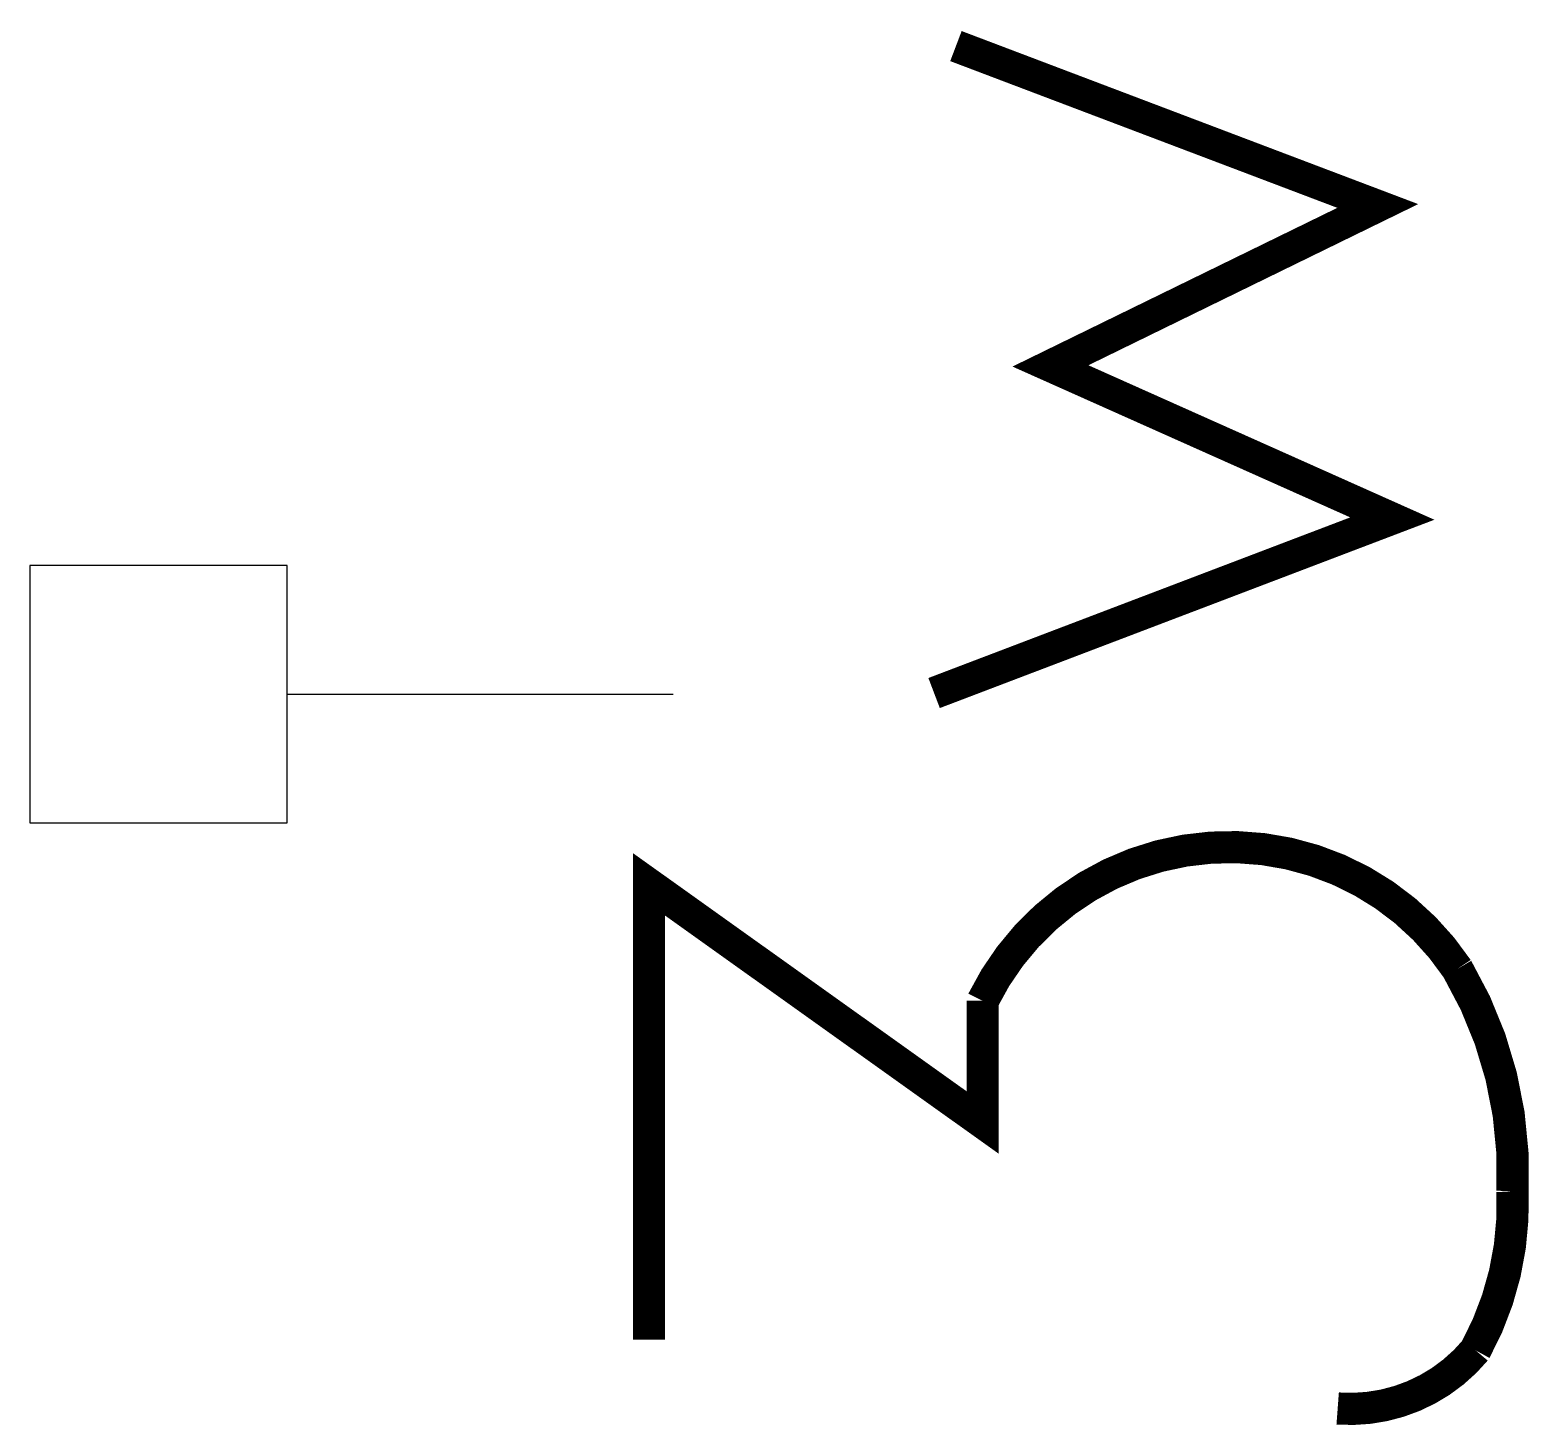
# Model space of a CAD drawing. Header units: millimetres. Extents: x -3111.632 to -3111.166, y 3754.519 to 3754.952.
import ezdxf

# ---------------------------------------------------------------- set-up
doc = ezdxf.new("R2010")
doc.units = ezdxf.units.MM
doc.header["$LTSCALE"] = 10
doc.layers.add('Ele_tomadas', color=2, linetype='Continuous')

msp = doc.modelspace()

# ---------------------------------------------------------------- linework, layer by layer
at = {"layer": 'Ele_tomadas', "color": 4}
msp.add_line((-3111.55203, 3754.74594), (-3111.43203, 3754.74594), dxfattribs=at)
at = {"layer": 'Ele_tomadas', "color": 1, "const_width": 0.01}
msp.add_lwpolyline([(-3111.35092, 3754.74628), (-3111.20845, 3754.80052), (-3111.31474, 3754.84798), (-3111.21297, 3754.8977), (-3111.34413, 3754.94741)], dxfattribs=at)
at = {"layer": 'Ele_tomadas', "color": 3}
msp.add_lwpolyline([(-3111.63203, 3754.70594), (-3111.55203, 3754.70594), (-3111.55203, 3754.78594), (-3111.63203, 3754.78594)], close=True, dxfattribs=at)
at = {"layer": 'Ele_tomadas', "color": 1, "const_width": 0.01}
msp.add_lwpolyline([(-3111.43958, 3754.54526), (-3111.43958, 3754.68682), (-3111.3358, 3754.61275), (-3111.3358, 3754.65061, -0.578151), (-3111.18823, 3754.66051, -0.14619), (-3111.17109, 3754.59135, -0.137263), (-3111.18262, 3754.54197, -0.241847), (-3111.22544, 3754.52386, -0.91732)], format="xyb", dxfattribs=at)

doc.saveas('drawing.dxf')
